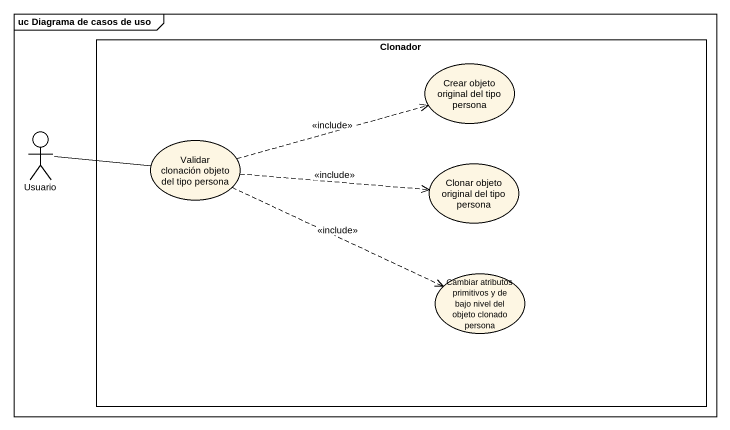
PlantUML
@startuml
mainframe uc Diagrama de casos de uso
rectangle Clonador {
  usecase "Crear objeto original del tipo persona" as Crear_objeto_original_del
  usecase "Validar clonación objeto del tipo persona" as Validar_clonación_objeto
  usecase "Clonar objeto original del tipo persona" as Clonar_objeto_original_del
  usecase "Cambiar atributos primitivos y de bajo nivel del objeto clonado persona" as Cambiar_atributos
}
actor Usuario
Usuario -right- Validar_clonación_objeto
Validar_clonación_objeto .right.> Crear_objeto_original_del : <<include>>
Validar_clonación_objeto .right.> Clonar_objeto_original_del : <<include>>
Validar_clonación_objeto .right.> Cambiar_atributos : <<include>>
@enduml
